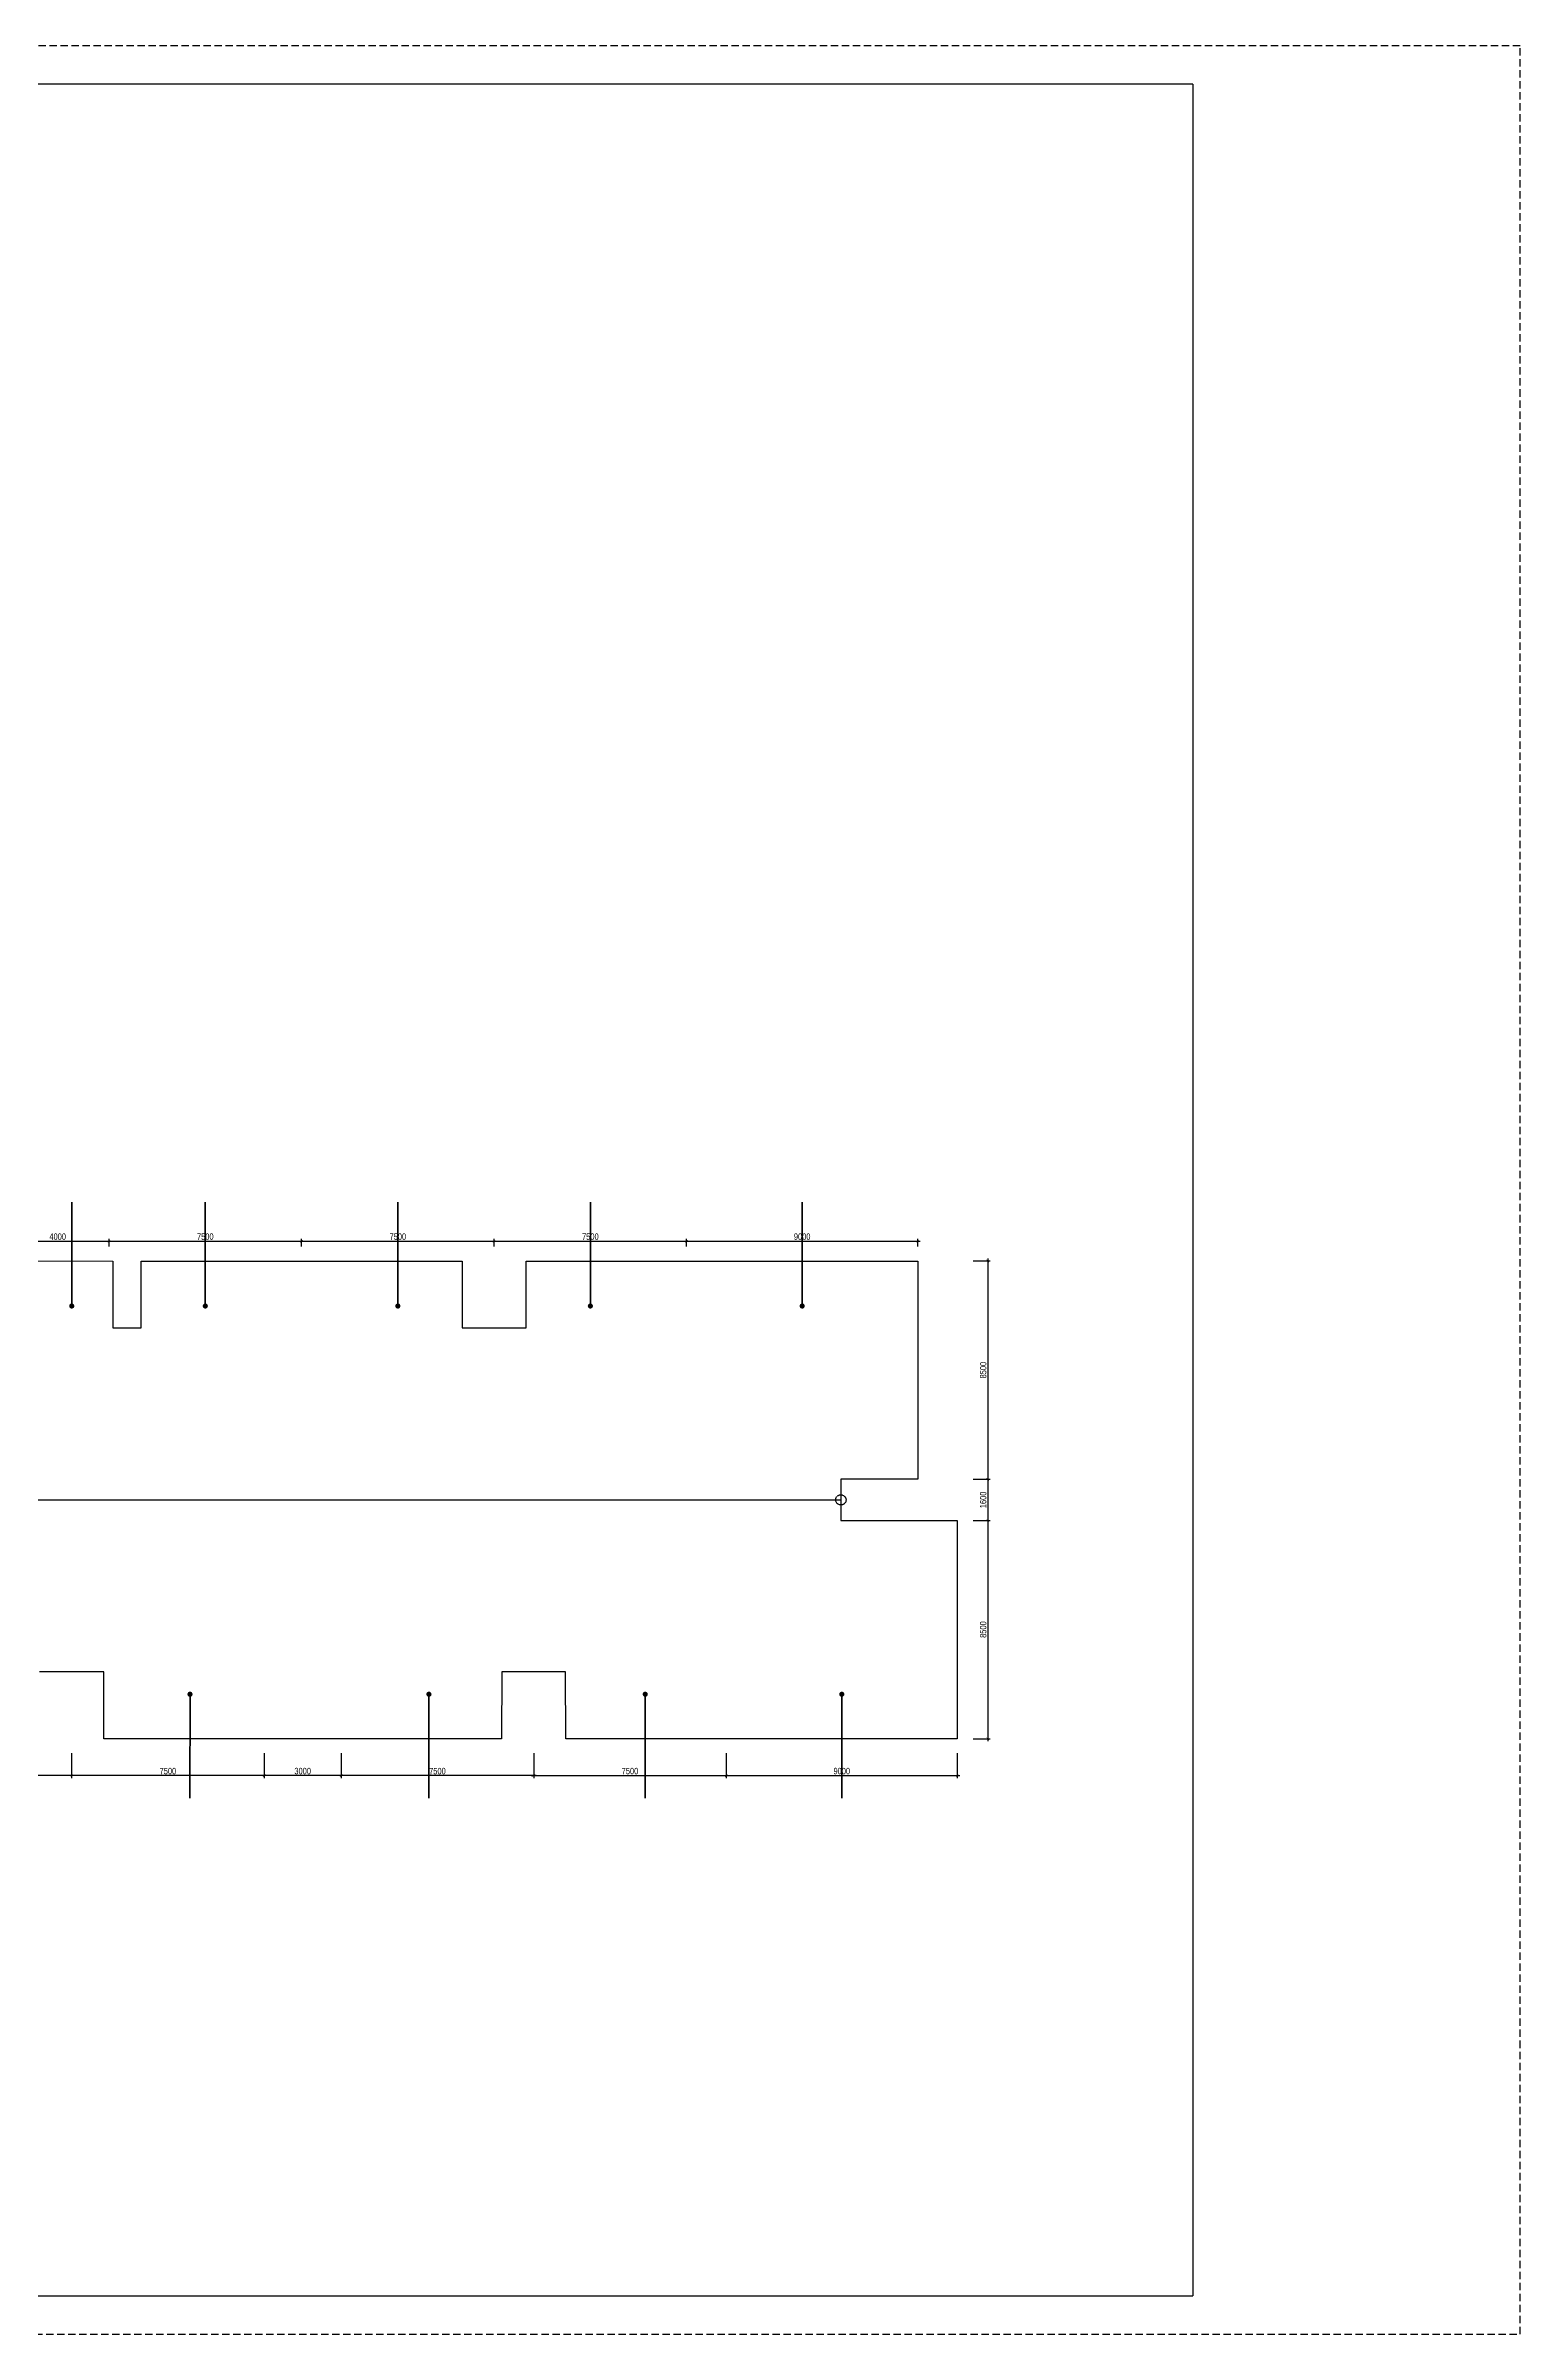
# Model space of a CAD drawing. Header units: millimetres. Extents: x 43 to 126043, y -89269 to -169.
# Drawn here: x 68607 to 126043, y -89269 to -169 of the extents above; entities that cross this region are included whole.
import ezdxf

# ---------------------------------------------------------------- set-up
doc = ezdxf.new("R2010")
doc.units = ezdxf.units.MM
doc.linetypes.add('HIDDEN', pattern=[9.525, 6.35, -3.175])
doc.layers.get('0').update_dxf_attribs({"color": 231})
doc.layers.get('DefPoints').update_dxf_attribs({"color": 191})
doc.layers.add('A-SHBD', color=7, linetype='Continuous', lineweight=35)
doc.layers.add('ls-dim', color=7, linetype='Continuous')
doc.layers.add('MDI-BAO', color=1, linetype='Continuous')
doc.layers.add('MDI-HANHLANG', color=5, linetype='HIDDEN', plot=False)
doc.styles.add('250602-MB CO CAU CĂN HO X1-3A-1$0$style1', font='arial.ttf')
doc.styles.add('VTK_Arial', font='arial.ttf', dxfattribs={"width": 0.8})
doc.dimstyles.new('250602-MB CO CAU CĂN HO X1-3A-1$0$Dim_50', dxfattribs={"dimscale": 50, "dimtxt": 2, "dimasz": 1.5, "dimexe": 1, "dimexo": 0, "dimgap": 1, "dimtad": 1, "dimdec": 0, "dimlfac": -1, "dimzin": 12, "dimdsep": 46, "dimtxsty": '250602-MB CO CAU CĂN HO X1-3A-1$0$style1', "dimblk1": '250602-MB CO CAU CĂN HO X1-3A-1$0$_ARCHTICK', "dimblk2": '250602-MB CO CAU CĂN HO X1-3A-1$0$_ARCHTICK', "dimsah": 1, "dimcen": 1.5, "dimdle": 1.5, "dimclrd": 256, "dimclre": 256, "dimclrt": 2, "dimadec": 1, "dimazin": 3, "dimtm": 1e-09, "dimtfac": 0.416667, "dimtdec": 0, "dimtix": 1, "dimtmove": 2, "dimatfit": 3, "dimfxl": 7, "dimfxlon": 1, "dimtolj": 1, "dimtzin": 0, "dimlwd": -1, "dimlwe": -1, "dimarcsym": 1})
doc.dimstyles.new('A-2.5-DIM100', dxfattribs={"dimscale": 100, "dimtxt": 2.5, "dimasz": 1, "dimexe": 1, "dimexo": 0, "dimgap": 0.5, "dimtad": 1, "dimdec": 0, "dimzin": 12, "dimdsep": 46, "dimtxsty": 'VTK_Arial', "dimblk": 'ARCHTICK', "dimcen": 0, "dimdle": 1, "dimclrd": 256, "dimclre": 256, "dimclrt": 7, "dimadec": 1, "dimazin": 3, "dimtfac": 1, "dimtdec": 0, "dimtmove": 0, "dimatfit": 2, "dimfxl": 20, "dimtolj": 1, "dimtzin": 0, "dimlwd": -1, "dimlwe": -1, "dimarcsym": 0})

# ---------------------------------------------------------------- blocks, each defined once
blk = doc.blocks.new('VTK-A1_BoKhungTen')
at = {"layer": 'DefPoints', "linetype": 'HIDDEN', "ltscale": 0.3}
blk.add_lwpolyline([(0, -594), (840, -594), (840, 0), (0, 0)], close=True, dxfattribs=at)
at = {"layer": 'DefPoints'}
for points in [[(755, -10), (30, -10), (30, -584), (755, -584)], [(755, -10), (755, -584)]]:
    blk.add_lwpolyline(points, dxfattribs=at)
blk = doc.blocks.new('_ArchTick')
at = {"color": 0, "linetype": 'ByBlock', "const_width": 0.15}
blk.add_lwpolyline([(-0.5, -0.5), (0.5, 0.5)], dxfattribs=at)
blk = doc.blocks.new('*D38')
at = {"layer": 'DefPoints', "color": 0, "transparency": 16777216}
for p in [(67072, -46917, 0), (71072, -46714), (71072, -46917, 0)]:
    blk.add_point(p, dxfattribs=at)
at = {"layer": 'ls-dim', "transparency": 16777216}
for p, q in [((66972, -46714), (71172, -46714)), ((67072, -46917), (67072, -46614)), ((71072, -46917), (71072, -46614))]:
    blk.add_line(p, q, dxfattribs=at)
at = {"layer": 'ls-dim', "transparency": 16777216, "xscale": 100, "yscale": 100, "zscale": 100, "rotation": 180}
blk.add_blockref('_ArchTick', (67072, -46714), dxfattribs=at)
at = {"layer": 'ls-dim', "transparency": 16777216, "xscale": 100, "yscale": 100, "zscale": 100}
blk.add_blockref('_ArchTick', (71072, -46714), dxfattribs=at)
at = {"layer": 'ls-dim', "color": 7, "transparency": 16777216, "insert": (69072, -46536), "char_height": 250, "attachment_point": 5, "style": 'VTK_Arial'}
blk.add_mtext('\\A1;4000', dxfattribs=at)
blk = doc.blocks.new('*D39')
at = {"layer": 'DefPoints', "color": 0, "transparency": 16777216}
for p in [(71072, -46917, 0), (78572, -46714), (78572, -46917, 0)]:
    blk.add_point(p, dxfattribs=at)
at = {"layer": 'ls-dim', "transparency": 16777216}
for p, q in [((70972, -46714), (78672, -46714)), ((71072, -46917), (71072, -46614)), ((78572, -46917), (78572, -46614))]:
    blk.add_line(p, q, dxfattribs=at)
at = {"layer": 'ls-dim', "transparency": 16777216, "xscale": 100, "yscale": 100, "zscale": 100, "rotation": 180}
blk.add_blockref('_ArchTick', (71072, -46714), dxfattribs=at)
at = {"layer": 'ls-dim', "transparency": 16777216, "xscale": 100, "yscale": 100, "zscale": 100}
blk.add_blockref('_ArchTick', (78572, -46714), dxfattribs=at)
at = {"layer": 'ls-dim', "color": 7, "transparency": 16777216, "insert": (74822, -46536), "char_height": 250, "attachment_point": 5, "style": 'VTK_Arial'}
blk.add_mtext('\\A1;7500', dxfattribs=at)
blk = doc.blocks.new('*D40')
at = {"layer": 'DefPoints', "color": 0, "transparency": 16777216}
for p in [(78572, -46917, 0), (86072, -46714), (86072, -46917, 0)]:
    blk.add_point(p, dxfattribs=at)
at = {"layer": 'ls-dim', "transparency": 16777216}
for p, q in [((78472, -46714), (86172, -46714)), ((78572, -46917), (78572, -46614)), ((86072, -46917), (86072, -46614))]:
    blk.add_line(p, q, dxfattribs=at)
at = {"layer": 'ls-dim', "transparency": 16777216, "xscale": 100, "yscale": 100, "zscale": 100, "rotation": 180}
blk.add_blockref('_ArchTick', (78572, -46714), dxfattribs=at)
at = {"layer": 'ls-dim', "transparency": 16777216, "xscale": 100, "yscale": 100, "zscale": 100}
blk.add_blockref('_ArchTick', (86072, -46714), dxfattribs=at)
at = {"layer": 'ls-dim', "color": 7, "transparency": 16777216, "insert": (82322, -46536), "char_height": 250, "attachment_point": 5, "style": 'VTK_Arial'}
blk.add_mtext('\\A1;7500', dxfattribs=at)
blk = doc.blocks.new('*D41')
at = {"layer": 'DefPoints', "color": 0, "transparency": 16777216}
for p in [(86072, -46917, 0), (93572, -46714), (93572, -46917, 0)]:
    blk.add_point(p, dxfattribs=at)
at = {"layer": 'ls-dim', "transparency": 16777216}
for p, q in [((85972, -46714), (93672, -46714)), ((86072, -46917), (86072, -46614)), ((93572, -46917), (93572, -46614))]:
    blk.add_line(p, q, dxfattribs=at)
at = {"layer": 'ls-dim', "transparency": 16777216, "xscale": 100, "yscale": 100, "zscale": 100, "rotation": 180}
blk.add_blockref('_ArchTick', (86072, -46714), dxfattribs=at)
at = {"layer": 'ls-dim', "transparency": 16777216, "xscale": 100, "yscale": 100, "zscale": 100}
blk.add_blockref('_ArchTick', (93572, -46714), dxfattribs=at)
at = {"layer": 'ls-dim', "color": 7, "transparency": 16777216, "insert": (89822, -46536), "char_height": 250, "attachment_point": 5, "style": 'VTK_Arial'}
blk.add_mtext('\\A1;7500', dxfattribs=at)
blk = doc.blocks.new('*D42')
at = {"layer": 'DefPoints', "color": 0, "transparency": 16777216}
for p in [(93572, -46917, 0), (102572, -46714), (102572, -46917, 0)]:
    blk.add_point(p, dxfattribs=at)
at = {"layer": 'ls-dim', "transparency": 16777216}
for p, q in [((93472, -46714), (102672, -46714)), ((93572, -46917), (93572, -46614)), ((102572, -46917), (102572, -46614))]:
    blk.add_line(p, q, dxfattribs=at)
at = {"layer": 'ls-dim', "transparency": 16777216, "xscale": 100, "yscale": 100, "zscale": 100, "rotation": 180}
blk.add_blockref('_ArchTick', (93572, -46714), dxfattribs=at)
at = {"layer": 'ls-dim', "transparency": 16777216, "xscale": 100, "yscale": 100, "zscale": 100}
blk.add_blockref('_ArchTick', (102572, -46714), dxfattribs=at)
at = {"layer": 'ls-dim', "color": 7, "transparency": 16777216, "insert": (98072, -46536), "char_height": 250, "attachment_point": 5, "style": 'VTK_Arial'}
blk.add_mtext('\\A1;9000', dxfattribs=at)
blk = doc.blocks.new('*D43')
at = {"layer": 'DefPoints', "color": 0, "transparency": 16777216}
for p in [(95115, -66650, 0), (104115, -66650, 0), (104115, -67521)]:
    blk.add_point(p, dxfattribs=at)
at = {"layer": 'ls-dim', "transparency": 16777216}
for p, q in [((95115, -66650), (95115, -67621)), ((104115, -66650), (104115, -67621)), ((95015, -67521), (104215, -67521))]:
    blk.add_line(p, q, dxfattribs=at)
at = {"layer": 'ls-dim', "transparency": 16777216, "xscale": 100, "yscale": 100, "zscale": 100, "rotation": 180}
blk.add_blockref('_ArchTick', (95115, -67521), dxfattribs=at)
at = {"layer": 'ls-dim', "transparency": 16777216, "xscale": 100, "yscale": 100, "zscale": 100}
blk.add_blockref('_ArchTick', (104115, -67521), dxfattribs=at)
at = {"layer": 'ls-dim', "color": 7, "transparency": 16777216, "insert": (99615, -67344), "char_height": 250, "attachment_point": 5, "style": 'VTK_Arial'}
blk.add_mtext('\\A1;9000', dxfattribs=at)
blk = doc.blocks.new('*D44')
at = {"layer": 'DefPoints', "color": 0, "transparency": 16777216}
for p in [(80115, -66650, 0), (87615, -66650, 0), (80115, -67521)]:
    blk.add_point(p, dxfattribs=at)
at = {"layer": 'ls-dim', "transparency": 16777216}
for p, q in [((80115, -66650), (80115, -67621)), ((87615, -66650), (87615, -67621)), ((87715, -67521), (80015, -67521))]:
    blk.add_line(p, q, dxfattribs=at)
at = {"layer": 'ls-dim', "transparency": 16777216, "xscale": 100, "yscale": 100, "zscale": 100, "rotation": 180}
blk.add_blockref('_ArchTick', (80115, -67521), dxfattribs=at)
at = {"layer": 'ls-dim', "transparency": 16777216, "xscale": 100, "yscale": 100, "zscale": 100}
blk.add_blockref('_ArchTick', (87615, -67521), dxfattribs=at)
at = {"layer": 'ls-dim', "color": 7, "transparency": 16777216, "insert": (83865, -67344), "char_height": 250, "attachment_point": 5, "style": 'VTK_Arial'}
blk.add_mtext('\\A1;7500', dxfattribs=at)
blk = doc.blocks.new('*D45')
at = {"layer": 'DefPoints', "color": 0, "transparency": 16777216}
for p in [(77115, -66650, 0), (80115, -66650, 0), (77115, -67521)]:
    blk.add_point(p, dxfattribs=at)
at = {"layer": 'ls-dim', "transparency": 16777216}
for p, q in [((77115, -66650), (77115, -67621)), ((80115, -66650), (80115, -67621)), ((80215, -67521), (77015, -67521))]:
    blk.add_line(p, q, dxfattribs=at)
at = {"layer": 'ls-dim', "transparency": 16777216, "xscale": 100, "yscale": 100, "zscale": 100, "rotation": 180}
blk.add_blockref('_ArchTick', (77115, -67521), dxfattribs=at)
at = {"layer": 'ls-dim', "transparency": 16777216, "xscale": 100, "yscale": 100, "zscale": 100}
blk.add_blockref('_ArchTick', (80115, -67521), dxfattribs=at)
at = {"layer": 'ls-dim', "color": 7, "transparency": 16777216, "insert": (78615, -67344), "char_height": 250, "attachment_point": 5, "style": 'VTK_Arial'}
blk.add_mtext('\\A1;3000', dxfattribs=at)
blk = doc.blocks.new('*D46')
at = {"layer": 'DefPoints', "color": 0, "transparency": 16777216}
for p in [(69615, -66650, 0), (77115, -66650, 0), (69615, -67521)]:
    blk.add_point(p, dxfattribs=at)
at = {"layer": 'ls-dim', "transparency": 16777216}
for p, q in [((69615, -66650), (69615, -67621)), ((77115, -66650), (77115, -67621)), ((77215, -67521), (69515, -67521))]:
    blk.add_line(p, q, dxfattribs=at)
at = {"layer": 'ls-dim', "transparency": 16777216, "xscale": 100, "yscale": 100, "zscale": 100, "rotation": 180}
blk.add_blockref('_ArchTick', (69615, -67521), dxfattribs=at)
at = {"layer": 'ls-dim', "transparency": 16777216, "xscale": 100, "yscale": 100, "zscale": 100}
blk.add_blockref('_ArchTick', (77115, -67521), dxfattribs=at)
at = {"layer": 'ls-dim', "color": 7, "transparency": 16777216, "insert": (73365, -67344), "char_height": 250, "attachment_point": 5, "style": 'VTK_Arial'}
blk.add_mtext('\\A1;7500', dxfattribs=at)
blk = doc.blocks.new('*D47')
at = {"layer": 'DefPoints', "color": 0, "transparency": 16777216}
for p in [(62115, -66650, 0), (69615, -66650, 0), (62115, -67521)]:
    blk.add_point(p, dxfattribs=at)
at = {"layer": 'ls-dim', "transparency": 16777216}
for p, q in [((62115, -66650), (62115, -67621)), ((69615, -66650), (69615, -67621)), ((69715, -67521), (62015, -67521))]:
    blk.add_line(p, q, dxfattribs=at)
at = {"layer": 'ls-dim', "transparency": 16777216, "xscale": 100, "yscale": 100, "zscale": 100, "rotation": 180}
blk.add_blockref('_ArchTick', (62115, -67521), dxfattribs=at)
at = {"layer": 'ls-dim', "transparency": 16777216, "xscale": 100, "yscale": 100, "zscale": 100}
blk.add_blockref('_ArchTick', (69615, -67521), dxfattribs=at)
at = {"layer": 'ls-dim', "color": 7, "transparency": 16777216, "insert": (65865, -67344), "char_height": 250, "attachment_point": 5, "style": 'VTK_Arial'}
blk.add_mtext('\\A1;7500', dxfattribs=at)
blk = doc.blocks.new('*D54')
at = {"layer": 'DefPoints', "color": 0, "transparency": 16777216}
for p in [(87615, -66650, 0), (95115, -67046), (95115, -67521)]:
    blk.add_point(p, dxfattribs=at)
at = {"layer": 'ls-dim', "transparency": 16777216}
for p, q in [((87615, -66650), (87615, -67621)), ((87515, -67521), (95215, -67521)), ((95115, -67046), (95115, -67621))]:
    blk.add_line(p, q, dxfattribs=at)
at = {"layer": 'ls-dim', "transparency": 16777216, "xscale": 100, "yscale": 100, "zscale": 100, "rotation": 180}
blk.add_blockref('_ArchTick', (87615, -67521), dxfattribs=at)
at = {"layer": 'ls-dim', "transparency": 16777216, "xscale": 100, "yscale": 100, "zscale": 100}
blk.add_blockref('_ArchTick', (95115, -67521), dxfattribs=at)
at = {"layer": 'ls-dim', "color": 7, "transparency": 16777216, "insert": (91365, -67344), "char_height": 250, "attachment_point": 5, "style": 'VTK_Arial'}
blk.add_mtext('\\A1;7500', dxfattribs=at)
blk = doc.blocks.new('*D55')
at = {"layer": 'DefPoints', "color": 0, "transparency": 16777216}
for p in [(104733, -47483), (104733, -55983), (105301, -55983)]:
    blk.add_point(p, dxfattribs=at)
at = {"layer": 'ls-dim', "transparency": 16777216}
for p, q in [((104733, -47483), (105401, -47483)), ((105301, -47383), (105301, -56083)), ((104733, -55983), (105401, -55983))]:
    blk.add_line(p, q, dxfattribs=at)
at = {"layer": 'ls-dim', "transparency": 16777216, "xscale": 100, "yscale": 100, "zscale": 100}
for p, rotation in [((105301, -47483), 90), ((105301, -55983), 270)]:
    blk.add_blockref('_ArchTick', p, dxfattribs=dict(at, rotation=rotation))
at = {"layer": 'ls-dim', "color": 7, "transparency": 16777216, "insert": (105123, -51733), "char_height": 250, "attachment_point": 5, "rotation": 90, "style": 'VTK_Arial'}
blk.add_mtext('\\A1;8500', dxfattribs=at)
blk = doc.blocks.new('*D56')
at = {"layer": 'DefPoints', "color": 0, "transparency": 16777216}
for p in [(104733, -55983), (104733, -57583), (105301, -57583)]:
    blk.add_point(p, dxfattribs=at)
at = {"layer": 'ls-dim', "transparency": 16777216}
for p, q in [((104733, -55983), (105401, -55983)), ((105301, -55883), (105301, -57683)), ((104733, -57583), (105401, -57583))]:
    blk.add_line(p, q, dxfattribs=at)
at = {"layer": 'ls-dim', "transparency": 16777216, "xscale": 100, "yscale": 100, "zscale": 100}
for p, rotation in [((105301, -55983), 90), ((105301, -57583), 270)]:
    blk.add_blockref('_ArchTick', p, dxfattribs=dict(at, rotation=rotation))
at = {"layer": 'ls-dim', "color": 7, "transparency": 16777216, "insert": (105123, -56783), "char_height": 250, "attachment_point": 5, "rotation": 90, "style": 'VTK_Arial'}
blk.add_mtext('\\A1;1600', dxfattribs=at)
blk = doc.blocks.new('*D57')
at = {"layer": 'DefPoints', "color": 0, "transparency": 16777216}
for p in [(104733, -57583), (104733, -66083), (105301, -66083)]:
    blk.add_point(p, dxfattribs=at)
at = {"layer": 'ls-dim', "transparency": 16777216}
for p, q in [((104733, -57583), (105401, -57583)), ((105301, -57483), (105301, -66183)), ((104733, -66083), (105401, -66083))]:
    blk.add_line(p, q, dxfattribs=at)
at = {"layer": 'ls-dim', "transparency": 16777216, "xscale": 100, "yscale": 100, "zscale": 100}
for p, rotation in [((105301, -57583), 90), ((105301, -66083), 270)]:
    blk.add_blockref('_ArchTick', p, dxfattribs=dict(at, rotation=rotation))
at = {"layer": 'ls-dim', "color": 7, "transparency": 16777216, "insert": (105123, -61833), "char_height": 250, "attachment_point": 5, "rotation": 90, "style": 'VTK_Arial'}
blk.add_mtext('\\A1;8500', dxfattribs=at)
blk = doc.blocks.new('250602-MB CO CAU CĂN HO X1-3A-1$0$_ARCHTICK')
at = {"color": 0, "linetype": 'ByBlock', "const_width": 0.15}
blk.add_lwpolyline([(-0.5, -0.5), (0.5, 0.5)], dxfattribs=at)

msp = doc.modelspace()

# ---------------------------------------------------------------- linework, layer by layer
at = {"layer": 'MDI-BAO', "elevation": 0}
msp.add_lwpolyline([(59621.9, -47482.4), (71221.9, -47483.5), (71221.9, -50083.4), (72321.9, -50082.9), (72321.9, -47483.5), (84821.9, -47483.5), (84821.9, -50083.5), (87321.9, -50083.1), (87321.9, -47483.5), (102571.9, -47483.5), (102571.9, -55983.5), (99579.6, -55983.5), (99579.6, -57583.5), (104114.6, -57583.5), (104114.6, -66083.5), (88864.6, -66083.5), (88857.1, -63483.5), (86372.1, -63483.5), (86364.6, -66083.5), (70864.6, -66083.5), (70865.3, -63483.8), (68364.6, -63483.8)], dxfattribs=at)
at = {"layer": 'MDI-HANHLANG'}
msp.add_line((54221.8, -56783.8, 0), (99579.6, -56783.5, 0), dxfattribs=at)
msp.add_circle((99579.6, -56783.5, 0), 200, dxfattribs=at)

# ---------------------------------------------------------------- block references
at = {"layer": 'DefPoints', "xscale": 150, "yscale": 150, "zscale": 150}
msp.add_blockref('VTK-A1_BoKhungTen', (43.4, -168.9), dxfattribs=at)

# ---------------------------------------------------------------- dimensions: what is measured, and where the dimension line sits
at = {"layer": 'ls-dim'}
for base, p1, p2, angle, picture, middle in [((71071.9, -46713.6), (67071.9, -46916.9, 0), (71071.9, -46916.9, 0), 180, '*D38', (69071.9, -46536)), ((78571.9, -46713.6), (71071.9, -46916.9, 0), (78571.9, -46916.9, 0), 180, '*D39', (74821.9, -46536)), ((86071.9, -46713.6), (78571.9, -46916.9, 0), (86071.9, -46916.9, 0), 180, '*D40', (82321.9, -46536)), ((93571.9, -46713.6), (86071.9, -46916.9, 0), (93571.9, -46916.9, 0), 180, '*D41', (89821.9, -46536)), ((102571.9, -46713.6), (93571.9, -46916.9, 0), (102571.9, -46916.9, 0), 180, '*D42', (98071.9, -46536)), ((105300.9, -57583.5), (104732.9, -55983.5), (104732.9, -57583.5), 90, '*D56', (105123.3, -56783.5)), ((105300.9, -66083.5), (104732.9, -57583.5), (104732.9, -66083.5), 90, '*D57', (105123.3, -61833.5)), ((62114.6, -67521.2), (69614.6, -66650, 0), (62114.6, -66650, 0), 180, '*D47', (65864.6, -67343.6)), ((69614.6, -67521.2), (77114.6, -66650, 0), (69614.6, -66650, 0), 180, '*D46', (73364.6, -67343.6)), ((77114.6, -67521.2), (80114.6, -66650, 0), (77114.6, -66650, 0), 180, '*D45', (78614.6, -67343.5)), ((80114.6, -67521.2), (87614.6, -66650, 0), (80114.6, -66650, 0), 180, '*D44', (83864.6, -67343.6)), ((95114.6, -67521.2), (87614.6, -66650, 0), (95114.6, -67046.5), 180, '*D54', (91364.6, -67343.6))]:
    dim = msp.add_linear_dim(base=base, p1=p1, p2=p2, angle=angle, dimstyle='A-2.5-DIM100', override={"dimpost": '\\X', "dimtmove": 1}, dxfattribs=at)
    dim.commit()
    dim.dimension.update_dxf_attribs({"geometry": picture, "text_midpoint": middle})
for p1, p2, distance, picture, middle in [((104732.9, -47483.5), (104732.9, -55983.5), 568, '*D55', (105123.3, -51733.5)), ((95114.6, -66650, 0), (104114.6, -66650, 0), -871.2, '*D43', (99614.6, -67343.6))]:
    dim = msp.add_aligned_dim(p1=p1, p2=p2, distance=distance, dimstyle='A-2.5-DIM100', override={"dimpost": '\\X'}, dxfattribs=at)
    dim.commit()
    dim.dimension.update_dxf_attribs({"geometry": picture, "text_midpoint": middle})

# ---------------------------------------------------------------- leaders
at = {"layer": 'A-SHBD'}
for points in [[(69619.7, -49236.2), (69619.4, -45188.8)], [(74822.1, -49236.2), (74821.8, -45188.8)], [(82322.1, -49236.2), (82321.8, -45188.8)], [(89822.1, -49236.2), (89821.8, -45188.8)], [(98072.1, -49236.2), (98071.8, -45188.8)], [(74226.2, -64351.1), (74225.9, -68398.4)], [(83533.6, -64351.1), (83533.3, -68398.4)], [(91958.8, -64351.1), (91958.5, -68398.4)], [(99614.8, -64351.1), (99614.5, -68398.4)]]:
    msp.add_leader(points, dimstyle='250602-MB CO CAU CĂN HO X1-3A-1$0$Dim_50', override={"dimasz": 4, "dimtad": 0, "dimldrblk": 'Dot', "dimtfill": 1}, dxfattribs=at)

doc.saveas('drawing.dxf')
